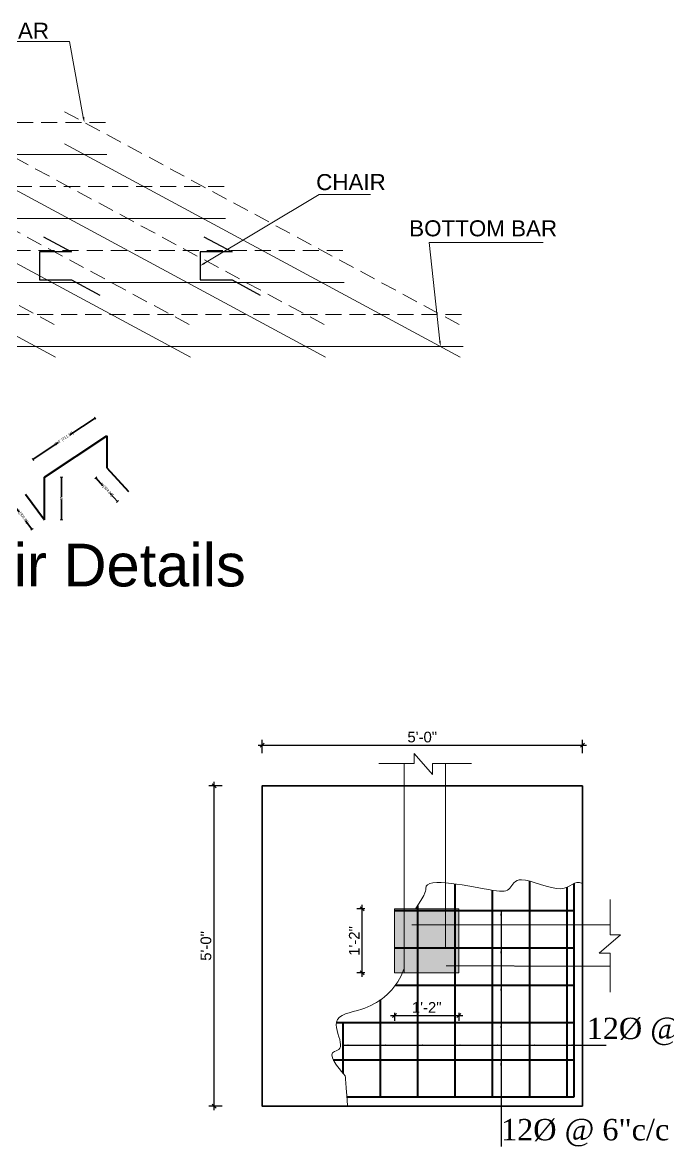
# Model space of a CAD drawing. Header units: inches. Extents: x 149715 to 156550, y -16726 to -14386.
# Drawn here: x 150400.6 to 150642.7, y -16292.6 to -15871.4 of the extents above; entities that cross this region are included whole.
import ezdxf

# ---------------------------------------------------------------- set-up
doc = ezdxf.new("R2010")
doc.units = ezdxf.units.IN
doc.header["$LTSCALE"] = 0.5
doc.header["$MEASUREMENT"] = 0
doc.header["$PDMODE"] = 66
doc.linetypes.add('DASHED2', pattern=[0.375, 0.25, -0.125])
doc.linetypes.add('HIDDEN', pattern=[0.375, 0.25, -0.125])
for name, color, linetype, lineweight in [('0_Dimension', 72, 'Continuous', 9), ('4TEXT', 7, 'Continuous', 20), ('BAR', 5, 'Continuous', 40), ('COLUMN', 8, 'Continuous', 50), ('DIM_LINE', 165, 'Continuous', 15), ('dimension', 100, 'Continuous', 13), ('dotted', 131, 'HIDDEN', 13), ('hatch', 9, 'Continuous', 5), ('ST-REINFOR', 201, 'Continuous', 40), ('TEXT', 220, 'Continuous', 9), ('TRENCH', 1, 'Continuous', 35), ('wall', 1, 'Continuous', 40), ('WALL SEC', 2, 'Continuous', 35)]:
    doc.layers.add(name, color=color, linetype=linetype, lineweight=lineweight)
doc.styles.add('48', font='arial.ttf', dxfattribs={"height": 4})
doc.styles.add('Arial Narrow', font='ARIALN.TTF')
doc.styles.add('NIR', font='COPRGTL.TTF')
doc.styles.add('PUMORI', font='arial.ttf')
doc.styles.add('Romans', font='romans.shx')
doc.styles.add('TIMES 48', font='times.ttf', dxfattribs={"height": 4})
doc.dimstyles.new('1', dxfattribs={"dimtxt": 3, "dimasz": 0.15, "dimexe": 1, "dimexo": 1, "dimgap": 0.055, "dimtad": 1, "dimdec": 3, "dimlfac": 1000, "dimzin": 0, "dimdsep": 46, "dimlunit": 4, "dimtxsty": 'Romans', "dimblk": 'OBLIQUE', "dimcen": 0, "dimdle": 0.15, "dimclrd": 4, "dimclre": 4, "dimclrt": 7, "dimadec": 0, "dimazin": 0, "dimtfac": 1, "dimtdec": 3, "dimtofl": 0, "dimtmove": 2, "dimatfit": 3, "dimldrblk": 'OBLIQUE', "dimfxl": 2, "dimfxlon": 1, "dimtolj": 1, "dimtzin": 0, "dimlwd": -1, "dimarcsym": 0})
doc.dimstyles.new('Copy of Standard', dxfattribs={"dimtxt": 9, "dimasz": 1, "dimexe": 1, "dimexo": 12, "dimgap": 1, "dimtad": 3, "dimdec": 0, "dimzin": 0, "dimdsep": 46, "dimlunit": 4, "dimtxsty": 'NIR', "dimcen": 0.09, "dimclrt": 2, "dimadec": 0, "dimazin": 0, "dimtfac": 1, "dimtdec": 0, "dimtofl": 0, "dimtmove": 2, "dimatfit": 0, "dimfxl": 1, "dimtolj": 1, "dimtzin": 0, "dimarcsym": 0})
doc.dimstyles.new('nir 48', dxfattribs={"dimscale": 0.5, "dimtxt": 4, "dimasz": 3, "dimexe": 4, "dimexo": 6, "dimgap": 2, "dimtad": 3, "dimdec": 0, "dimzin": 3, "dimlunit": 4, "dimtxsty": '48', "dimblk": 'OBLIQUE', "dimcen": 2.5, "dimdle": 3, "dimclrt": 3, "dimadec": 0, "dimazin": 0, "dimtfac": 1, "dimtdec": 0, "dimtmove": 2, "dimatfit": 3, "dimfxl": 1, "dimfxlon": 1, "dimarcsym": 0})

# ---------------------------------------------------------------- blocks, each defined once
blk = doc.blocks.new('*D143')
at = {"layer": '0_Dimension', "color": 0, "linetype": 'Continuous', "lineweight": -2, "transparency": 16777216}
for p, q in [((143016.37, -37331.14), (143006.86, -37337.47)), ((142993.06, -37346.65), (143002.56, -37340.33))]:
    blk.add_line(p, q, dxfattribs=at)
at = {"layer": '0_Dimension', "color": 0, "linetype": 'Continuous', "lineweight": 5, "transparency": 16777216}
for p, q in [((143016.64, -37331.56), (143016.09, -37330.73)), ((142993.33, -37347.07), (142992.78, -37346.24))]:
    blk.add_line(p, q, dxfattribs=at)
at = {"layer": 'Defpoints', "color": 0, "linetype": 'Continuous', "transparency": 16777216}
for p in [(143016.37, -37331.14), (143020.75, -37337.74), (142997.44, -37353.25)]:
    blk.add_point(p, dxfattribs=at)
at = {"layer": '0_Dimension', "linetype": 'Continuous', "transparency": 16777216, "insert": (143004.71, -37338.9), "char_height": 1, "attachment_point": 5, "rotation": 33.6386, "style": 'Arial Narrow'}
blk.add_mtext('\\A1;2\'-4" [711.20]', dxfattribs=at)
blk = doc.blocks.new('_Oblique')
at = {"color": 0, "linetype": 'ByBlock', "lineweight": -2}
blk.add_line((-0.5, -0.5), (0.5, 0.5), dxfattribs=at)
blk = doc.blocks.new('*D144')
at = {"layer": '0_Dimension', "color": 0, "linetype": 'Continuous', "lineweight": 5, "transparency": 16777216}
for p, q in [((143003.23, -37353.25), (143004.23, -37353.25)), ((143003.23, -37369.25), (143004.23, -37369.25))]:
    blk.add_line(p, q, dxfattribs=at)
at = {"layer": '0_Dimension', "color": 0, "linetype": 'Continuous', "lineweight": -2, "transparency": 16777216}
for p, q in [((143003.73, -37353.25), (143003.73, -37360.8)), ((143003.73, -37369.25), (143003.73, -37361.69))]:
    blk.add_line(p, q, dxfattribs=at)
at = {"layer": 'Defpoints', "color": 0, "linetype": 'Continuous', "transparency": 16777216}
for p in [(142997.44, -37353.25), (142997.44, -37369.25), (143003.73, -37369.25)]:
    blk.add_point(p, dxfattribs=at)
at = {"layer": '0_Dimension', "linetype": 'Continuous', "transparency": 16777216, "insert": (143003.73, -37361.25), "char_height": 1, "attachment_point": 5, "rotation": 90, "style": 'Arial Narrow'}
blk.add_mtext('\\A1;3"', dxfattribs=at)
blk = doc.blocks.new('*D145')
at = {"layer": '0_Dimension', "color": 0, "linetype": 'Continuous', "lineweight": 5, "transparency": 16777216}
for p, q in [((142985.91, -37362.88), (142985.11, -37363.47)), ((142993.09, -37372.49), (142992.29, -37373.09))]:
    blk.add_line(p, q, dxfattribs=at)
at = {"layer": '0_Dimension', "color": 0, "linetype": 'Continuous', "lineweight": -2, "transparency": 16777216}
for p, q in [((142985.51, -37363.18), (142987.9, -37366.37)), ((142992.69, -37372.79), (142990.3, -37369.6))]:
    blk.add_line(p, q, dxfattribs=at)
at = {"layer": 'Defpoints', "color": 0, "linetype": 'Continuous', "transparency": 16777216}
for p in [(142990.27, -37359.63), (142985.51, -37363.18), (142997.44, -37369.25)]:
    blk.add_point(p, dxfattribs=at)
at = {"layer": '0_Dimension', "linetype": 'Continuous', "transparency": 16777216, "insert": (142989.1, -37367.98), "char_height": 1, "attachment_point": 5, "rotation": 306.7222, "style": 'Arial Narrow'}
blk.add_mtext("\\A1;1' [304.80]", dxfattribs=at)
blk = doc.blocks.new('*D146')
at = {"layer": '0_Dimension', "color": 0, "linetype": 'Continuous', "lineweight": 5, "transparency": 16777216}
for p, q in [((143016.98, -37353.19), (143016.24, -37353.87)), ((143025.08, -37362.04), (143024.35, -37362.72))]:
    blk.add_line(p, q, dxfattribs=at)
at = {"layer": '0_Dimension', "color": 0, "linetype": 'Continuous', "lineweight": -2, "transparency": 16777216}
for p, q in [((143016.61, -37353.53), (143019.3, -37356.47)), ((143024.72, -37362.38), (143022.02, -37359.44))]:
    blk.add_line(p, q, dxfattribs=at)
at = {"layer": 'Defpoints', "color": 0, "linetype": 'Continuous', "transparency": 16777216}
for p in [(143020.75, -37349.74), (143028.86, -37358.58), (143024.72, -37362.38)]:
    blk.add_point(p, dxfattribs=at)
at = {"layer": '0_Dimension', "linetype": 'Continuous', "transparency": 16777216, "insert": (143020.66, -37357.96), "char_height": 1, "attachment_point": 5, "rotation": 312.4917, "style": 'Arial Narrow'}
blk.add_mtext("\\A1;1' [304.80]", dxfattribs=at)
blk = doc.blocks.new('*D968')
at = {"layer": 'Defpoints', "color": 0, "transparency": 16777216}
for p in [(150472.4, -16157.43), (150490.4, -16157.43), (150490.4, -16277.41)]:
    blk.add_point(p, dxfattribs=at)
at = {"layer": 'DIM_LINE', "color": 0, "lineweight": -2, "transparency": 16777216}
for p, q in [((150475.4, -16157.43), (150470.4, -16157.43)), ((150475.4, -16277.41), (150470.4, -16277.41))]:
    blk.add_line(p, q, dxfattribs=at)
at = {"layer": 'DIM_LINE', "color": 0, "linetype": 'ByBlock', "lineweight": -2, "transparency": 16777216}
blk.add_line((150472.4, -16278.91), (150472.4, -16155.93), dxfattribs=at)
at = {"layer": 'DIM_LINE', "color": 0, "lineweight": -2, "transparency": 16777216, "xscale": 1.5, "yscale": 1.5, "zscale": 1.5}
for p, rotation in [((150472.4, -16157.43), 90), ((150472.4, -16277.41), 270)]:
    blk.add_blockref('_Oblique', p, dxfattribs=dict(at, rotation=rotation))
at = {"layer": 'DIM_LINE', "color": 3, "transparency": 16777216, "insert": (150469.36, -16217.42), "char_height": 4, "attachment_point": 5, "rotation": 90, "style": '48'}
blk.add_mtext('5\'-0"', dxfattribs=at)
blk = doc.blocks.new('*D969')
at = {"layer": 'Defpoints', "color": 0, "transparency": 16777216}
for p in [(150610.4, -16142.2), (150490.4, -16157.43), (150610.4, -16157.43)]:
    blk.add_point(p, dxfattribs=at)
at = {"layer": 'DIM_LINE', "color": 0, "lineweight": -2, "transparency": 16777216}
for p, q in [((150490.4, -16145.2), (150490.4, -16140.2)), ((150610.4, -16145.2), (150610.4, -16140.2))]:
    blk.add_line(p, q, dxfattribs=at)
at = {"layer": 'DIM_LINE', "color": 0, "linetype": 'ByBlock', "lineweight": -2, "transparency": 16777216}
blk.add_line((150488.9, -16142.2), (150611.9, -16142.2), dxfattribs=at)
at = {"layer": 'DIM_LINE', "color": 0, "lineweight": -2, "transparency": 16777216, "xscale": 1.5, "yscale": 1.5, "zscale": 1.5, "rotation": 180}
blk.add_blockref('_Oblique', (150490.4, -16142.2), dxfattribs=at)
at = {"layer": 'DIM_LINE', "color": 0, "lineweight": -2, "transparency": 16777216, "xscale": 1.5, "yscale": 1.5, "zscale": 1.5}
blk.add_blockref('_Oblique', (150610.4, -16142.2), dxfattribs=at)
at = {"layer": 'DIM_LINE', "color": 3, "transparency": 16777216, "insert": (150550.4, -16139.16), "char_height": 4, "attachment_point": 5, "style": '48'}
blk.add_mtext('5\'-0"', dxfattribs=at)
blk = doc.blocks.new('*D974')
at = {"layer": 'Defpoints', "color": 0, "transparency": 16777216}
for p in [(150527.94, -16203.56), (150540.06, -16203.56), (150540.06, -16227.55)]:
    blk.add_point(p, dxfattribs=at)
at = {"layer": 'DIM_LINE', "color": 0, "lineweight": -2, "transparency": 16777216}
for p, q in [((150528.94, -16203.56), (150525.94, -16203.56)), ((150527.94, -16229.05), (150527.94, -16202.06)), ((150528.94, -16227.55), (150525.94, -16227.55))]:
    blk.add_line(p, q, dxfattribs=at)
at = {"layer": 'DIM_LINE', "color": 0, "lineweight": -2, "transparency": 16777216, "xscale": 1.5, "yscale": 1.5, "zscale": 1.5}
for p, rotation in [((150527.94, -16203.56), 90), ((150527.94, -16227.55), 270)]:
    blk.add_blockref('_Oblique', p, dxfattribs=dict(at, rotation=rotation))
at = {"layer": 'DIM_LINE', "color": 3, "transparency": 16777216, "insert": (150524.93, -16215.56), "char_height": 4, "attachment_point": 5, "rotation": 90, "style": '48'}
blk.add_mtext('1\'-2"', dxfattribs=at)
blk = doc.blocks.new('*D975')
at = {"layer": 'Defpoints', "color": 0, "transparency": 16777216}
for p in [(150540.06, -16227.55), (150564.08, -16227.55), (150564.08, -16243.48)]:
    blk.add_point(p, dxfattribs=at)
at = {"layer": 'DIM_LINE', "color": 0, "lineweight": -2, "transparency": 16777216}
for p, q in [((150538.56, -16243.48), (150565.58, -16243.48)), ((150540.06, -16242.48), (150540.06, -16245.48)), ((150564.08, -16242.48), (150564.08, -16245.48))]:
    blk.add_line(p, q, dxfattribs=at)
at = {"layer": 'DIM_LINE', "color": 0, "lineweight": -2, "transparency": 16777216, "xscale": 1.5, "yscale": 1.5, "zscale": 1.5, "rotation": 180}
blk.add_blockref('_Oblique', (150540.06, -16243.48), dxfattribs=at)
at = {"layer": 'DIM_LINE', "color": 0, "lineweight": -2, "transparency": 16777216, "xscale": 1.5, "yscale": 1.5, "zscale": 1.5}
blk.add_blockref('_Oblique', (150564.08, -16243.48), dxfattribs=at)
at = {"layer": 'DIM_LINE', "color": 3, "transparency": 16777216, "insert": (150552.07, -16240.47), "char_height": 4, "attachment_point": 5, "style": '48'}
blk.add_mtext('1\'-2"', dxfattribs=at)
blk = doc.blocks.new('MM')
at = {"layer": 'BAR', "linetype": 'DASHED2', "lineweight": 0, "ltscale": 48}
for p, q in [((142853.1990374, -37216.3164975), (143001.5204004, -37296.3164975)), ((142903.7552484, -37216.3164975), (143052.0766114, -37296.3164975)), ((142954.3114575, -37216.3164975), (143102.6328214, -37296.3164975)), ((143004.8676695, -37216.3164975), (143153.1890319, -37296.3164975)), ((142852.1890701, -37220.3164975), (143020.7097715, -37220.3164975)), ((142896.6854786, -37244.3164975), (143065.2061809, -37244.3164975)), ((142941.181888, -37268.3164975), (143109.7025903, -37268.3164975)), ((142985.6782964, -37292.3164975), (143154.1989983, -37292.3164975))]:
    blk.add_line(p, q, dxfattribs=at)
at = {"layer": 'dimension', "linetype": 'Continuous', "extrusion": (0, 0, -1)}
for points in [[(-143011.9254507, -37218.3488514), (-143006.7694787, -37190.033128), (-142957.3694881, -37190.033128)], [(-143057.3625559, -37273.0751374), (-143100.3170675, -37247.3309377), (-143119.4821833, -37247.3309377)], [(-143145.5545567, -37302.3284588), (-143141.4834398, -37265.2714449), (-143184.27541, -37265.2714449)]]:
    blk.add_lwpolyline(points, dxfattribs=at)
for points in [[(-143011.5975097, -37218.4085658), (-143012.2837371, -37220.3164975), (-143012.2533921, -37218.2891371)], [(-143057.1911968, -37272.7892227), (-143055.6470693, -37274.1032916), (-143057.5339154, -37273.361052)], [(-143145.2232169, -37302.3648601), (-143145.7729629, -37304.3164975), (-143145.8858961, -37302.2920575)]]:
    blk.add_solid(points, dxfattribs=at)
at = {"layer": 'wall', "lineweight": 0, "ltscale": 48}
for p, q in [((142853.1990374, -37228.3164975), (143001.5204004, -37308.3164975)), ((142903.7552484, -37228.3164975), (143052.0766114, -37308.3164975)), ((142954.3114575, -37228.3164975), (143102.6328214, -37308.3164975)), ((143004.8676695, -37228.3164975), (143153.1890319, -37308.3164975)), ((142852.1890701, -37232.3164975), (143020.7097715, -37232.3164975)), ((142896.6854786, -37256.3164975), (143065.2061809, -37256.3164975)), ((142941.181888, -37280.3164975), (143109.7025903, -37280.3164975)), ((142985.6782964, -37304.3164975), (143154.1989983, -37304.3164975))]:
    blk.add_line(p, q, dxfattribs=at)
at = {"layer": 'wall', "linetype": 'Continuous'}
for p, q in [((142997.4425999, -37353.2463377), (143020.7539421, -37337.7356542)), ((143020.7539421, -37337.7356542), (143020.7539421, -37349.7356542)), ((142997.4425999, -37369.2463377), (142997.4425999, -37353.2463377)), ((143020.7539421, -37349.7356542), (143028.8597384, -37358.5841611)), ((142990.2673756, -37359.6278045), (142997.4425999, -37369.2463377))]:
    blk.add_line(p, q, dxfattribs=at)
at = {"layer": 'wall', "lineweight": 30}
for points in [[(142996.9619249, -37263.1648123), (143007.5235733, -37268.8614418), (142995.5235733, -37268.8614418), (142995.5235733, -37279.3451415), (143007.5235733, -37279.3451415), (143018.0852207, -37285.041771)], [(143057.085421, -37263.1648123), (143067.6470679, -37268.8614418), (143055.6470693, -37268.8614418), (143055.6470693, -37279.3451415), (143067.6470679, -37279.3451415), (143078.2087167, -37285.041771)]]:
    blk.add_lwpolyline(points, dxfattribs=at)
at = {"layer": '4TEXT', "lineweight": 15, "ltscale": 48, "char_height": 6, "attachment_point": 9, "style": 'PUMORI'}
for s, insert in [('TOP BAR', (142999.0846261, -37189.0594714)), ('CHAIR', (143125.253764, -37245.7824194)), ('BOTTOM BAR', (143189.4459542, -37263.1000116))]:
    blk.add_mtext(s, dxfattribs=dict(at, insert=insert))
at = {"layer": '4TEXT', "lineweight": 15, "insert": (143008.8331996, -37386.3339774), "char_height": 16, "width": 826.180870652, "attachment_point": 5, "style": 'PUMORI'}
blk.add_mtext('Chair Details', dxfattribs=at)
at = {"layer": '0_Dimension', "linetype": 'Continuous'}
for p1, p2, distance, picture, middle in [((142997.4425999, -37353.2463377), (143020.7539421, -37337.7356542), 7.9184476, '*D143', (143004.7118233, -37338.8985087)), ((143020.7539421, -37349.7356542), (143028.8597384, -37358.5841611), -5.6197117, '*D146', (143020.6630022, -37357.9559275)), ((142997.4425999, -37369.2463377), (142990.2673756, -37359.6278045), 5.9329222, '*D145', (142989.0994874, -37367.9845747))]:
    dim = blk.add_aligned_dim(p1=p1, p2=p2, distance=distance, dimstyle='1', dxfattribs=at)
    dim.commit()
    dim.dimension.update_dxf_attribs({"geometry": picture, "text_midpoint": middle})
dim = blk.add_aligned_dim(p1=(142997.4425999, -37353.2463377), p2=(142997.4425999, -37369.2463377), distance=6.2827792, text='3"', dimstyle='1', dxfattribs=at)
dim.commit()
dim.dimension.update_dxf_attribs({"geometry": '*D144', "text_midpoint": (143003.7253791, -37361.2463377)})

msp = doc.modelspace()

# ---------------------------------------------------------------- hatches: boundary and pattern name
at = {"layer": 'COLUMN'}
msp.add_hatch(color=256, dxfattribs=at).paths.add_polyline_path([(150540.08, -16203.55), (150540.08, -16227.55), (150564.08, -16227.55), (150564.08, -16203.55)])

# ---------------------------------------------------------------- linework, layer by layer
at = {"layer": 'DIM_LINE'}
msp.add_lwpolyline([(150540.06, -16227.55), (150540.06, -16203.56), (150564.08, -16203.56), (150564.08, -16227.55), (150540.06, -16227.55)], dxfattribs=at)
for points, knots in [([(150610.4, -16194.03), (150607.3, -16192.51), (150604.71, -16199.43), (150585.84, -16189.94), (150583.39, -16196.98), (150577.59, -16197.4), (150549.18, -16190.56), (150552.09, -16197.2), (150547.92, -16203.56)], [37.108323, 37.108323, 37.108323, 37.108323, 43.242576, 49.95234, 54.997892, 60.978869, 73.418852, 74.956326, 74.956326, 74.956326, 74.956326]), ([(150543.51, -16226.09), (150543.21, -16226.95), (150540.24, -16234.31), (150529.84, -16242.13), (150515.32, -16243.08), (150521.95, -16256.98), (150512.53, -16256.29), (150521.57, -16266.08), (150521.57, -16266.08), (150522.38, -16277.16)], [32.721337, 32.721337, 32.721337, 32.721337, 33.919159, 43.242576, 49.95234, 54.997892, 60.978869, 73.418852, 75.377123, 75.377123, 75.377123, 75.377123])]:
    msp.add_open_spline(points, degree=3, knots=knots, dxfattribs=at)
at = {"layer": 'dotted'}
for p, q in [((150543.63, -16227.55), (150543.63, -16149.06)), ((150559.06, -16149.06), (150559.06, -16217.88)), ((150546.54, -16209.48), (150620.85, -16209.57)), ((150559.4, -16224.9), (150620.85, -16224.99))]:
    msp.add_line(p, q, dxfattribs=at)
at = {"layer": 'hatch', "linetype": 'Continuous'}
for points in [[(150534.12, -16149.06), (150547.38, -16149.06), (150547.38, -16145.28), (150554.23, -16153.16), (150554.24, -16149.06), (150568.81, -16149.06)], [(150620.85, -16200.05), (150620.85, -16213.32), (150624.63, -16213.31), (150616.75, -16220.17), (150620.85, -16220.17), (150620.85, -16234.74)]]:
    msp.add_lwpolyline(points, dxfattribs=at)
at = {"layer": 'ST-REINFOR'}
for p, q in [((150562.71, -16273.89), (150562.71, -16194.31)), ((150590.71, -16273.89), (150590.72, -16193.13)), ((150604.71, -16273.89), (150604.71, -16195.36)), ((150607.29, -16273.98), (150607.3, -16194.03)), ((150576.71, -16273.89), (150576.71, -16196.55)), ((150540.06, -16204.13), (150607.3, -16204.13)), ((150548.71, -16273.89), (150548.71, -16202.33)), ((150540.06, -16218.13), (150607.3, -16218.13)), ((150540.39, -16232.13), (150607.3, -16232.13)), ((150534.71, -16273.89), (150534.71, -16237.66)), ((150518.22, -16246.13), (150607.3, -16246.13)), ((150520.71, -16265.13), (150520.71, -16246.13)), ((150517.05, -16260.13), (150607.3, -16260.13)), ((150522.06, -16273.98), (150607.29, -16273.98))]:
    msp.add_line(p, q, dxfattribs=at)
at = {"layer": 'TRENCH'}
msp.add_lwpolyline([(150610.4, -16157.43), (150610.4, -16277.41), (150490.4, -16277.41), (150490.4, -16157.43), (150610.4, -16157.43)], dxfattribs=at)

# ---------------------------------------------------------------- block references
at = {"layer": 'WALL SEC', "color": 0}
msp.add_blockref('MM', (7411.48, 21311.52), dxfattribs=at)

# ---------------------------------------------------------------- texts
at = {"layer": 'TEXT', "char_height": 8, "attachment_point": 7, "style": 'TIMES 48'}
for s, insert in [('12Ø @6" c/c', (150612.01, -16254.64)), ('12Ø @ 6"c/c ', (150579.92, -16292.58))]:
    msp.add_mtext(s, dxfattribs=dict(at, insert=insert))

# ---------------------------------------------------------------- dimensions: what is measured, and where the dimension line sits
at = {"layer": 'DIM_LINE'}
for base, p1, p2, angle, text, override, picture, middle in [((150610.4, -16142.2), (150490.4, -16157.43), (150610.4, -16157.43), 180, '5\'-0"', {"dimtxt": 2, "dimfxl": 6, "dimfxlon": 1, "dimarcsym": 1}, '*D969', (150550.4, -16139.16)), ((150472.4, -16157.43), (150490.4, -16277.41), (150490.4, -16157.43), 90, '5\'-0"', {"dimtxt": 2, "dimfxl": 6, "dimfxlon": 1, "dimarcsym": 1}, '*D968', (150469.36, -16217.42)), ((150527.94, -16203.56), (150540.06, -16227.55), (150540.06, -16203.56), 90, '1\'-2"', {"dimfxl": 2, "dimfxlon": 1}, '*D974', (150524.93, -16215.56))]:
    dim = msp.add_linear_dim(base=base, p1=p1, p2=p2, angle=angle, text=text, dimstyle='nir 48', override=override, dxfattribs=at)
    dim.commit()
    dim.dimension.update_dxf_attribs({"geometry": picture, "text_midpoint": middle})
dim = msp.add_linear_dim(base=(150564.08, -16243.48), p1=(150540.06, -16227.55), p2=(150564.08, -16227.55), text='1\'-2"', dimstyle='nir 48', override={"dimfxl": 2, "dimfxlon": 1}, dxfattribs=at)
dim.commit()
dim.dimension.update_dxf_attribs({"geometry": '*D975', "text_midpoint": (150552.07, -16240.47)})

# ---------------------------------------------------------------- leaders
at = {"layer": 'hatch', "linetype": 'Continuous'}
for points in [[(150579.93, -16204.13), (150579.93, -16221.11)], [(150579.93, -16218.13), (150579.93, -16232.52)], [(150579.93, -16232.13), (150579.93, -16250.09)], [(150579.93, -16246.15), (150579.92, -16273.59)], [(150520.71, -16254.64), (150619.3, -16254.64)], [(150534.71, -16254.64), (150619.3, -16254.64)], [(150548.71, -16254.64), (150619.3, -16254.64)], [(150562.71, -16254.64), (150619.3, -16254.64)], [(150576.71, -16254.64), (150619.3, -16254.64)], [(150590.71, -16254.64), (150619.3, -16254.64)], [(150604.71, -16254.64), (150619.3, -16254.64)], [(150579.92, -16260.13), (150579.92, -16292.58)]]:
    msp.add_leader(points, dimstyle='Copy of Standard', override={"dimasz": 2, "dimtad": 0}, dxfattribs=at)

doc.saveas('drawing.dxf')
